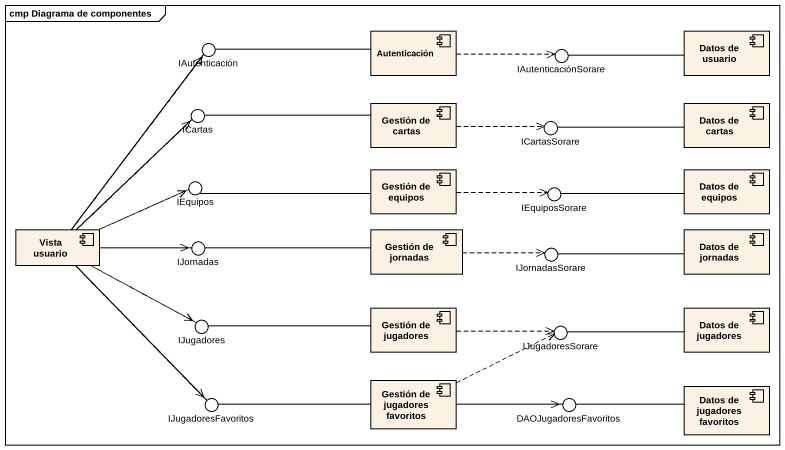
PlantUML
@startuml
mainframe cmp Diagrama de componentes
component Autenticación
component "Datos de usuario" as Datos_de_usuario
() IAutenticación
() IAutenticaciónSorare
() ICartas
component "Gestión de cartas" as Gestión_de_cartas
component "Datos de cartas" as Datos_de_cartas
() ICartasSorare
() IEquipos
component "Gestión de equipos" as Gestión_de_equipos
() IEquiposSorare
component "Datos de equipos" as Datos_de_equipos
component "Vista usuario" as Vista_usuario
() IJornadas
component "Gestión de jornadas" as Gestión_de_jornadas
() IJornadasSorare
component "Datos de jornadas" as Datos_de_jornadas
() IJugadores
component "Gestión de jugadores" as Gestión_de_jugadores
() IJugadoresSorare
component "Datos de jugadores" as Datos_de_jugadores
component "Gestión de jugadores favoritos" as Gestión_de_jugadores_2
() IJugadoresFavoritos
() DAOJugadoresFavoritos
component "Datos de jugadores favoritos" as Datos_de_jugadores_favoritos
Autenticación .right.> IAutenticaciónSorare
IAutenticación -right- Autenticación
IAutenticaciónSorare -right- Datos_de_usuario
ICartas -right- Gestión_de_cartas
Gestión_de_cartas .right.> ICartasSorare
ICartasSorare -right- Datos_de_cartas
IEquipos -right- Gestión_de_equipos
Gestión_de_equipos .right.> IEquiposSorare
IEquiposSorare -right- Datos_de_equipos
Vista_usuario .up.> IAutenticación
Vista_usuario -up- IAutenticación
Vista_usuario -up- ICartas
Vista_usuario .up.> ICartas
Vista_usuario -right- IEquipos
Vista_usuario .right.> IEquipos
Vista_usuario -right- IJornadas
Vista_usuario .right.> IJornadas
Vista_usuario -right- IJugadores
Vista_usuario .right.> IJugadores
Vista_usuario -- IJugadoresFavoritos
Vista_usuario ..> IJugadoresFavoritos
IJornadas -left- Vista_usuario
IJornadas -right- Gestión_de_jornadas
Gestión_de_jornadas .right.> IJornadasSorare
IJornadasSorare -right- Datos_de_jornadas
IJugadores -right- Gestión_de_jugadores
Gestión_de_jugadores .right.> IJugadoresSorare
IJugadoresSorare -right- Datos_de_jugadores
Gestión_de_jugadores_2 .right.> IJugadoresSorare
Gestión_de_jugadores_2 -right- DAOJugadoresFavoritos
Gestión_de_jugadores_2 .right.> DAOJugadoresFavoritos
IJugadoresFavoritos -right- Gestión_de_jugadores_2
DAOJugadoresFavoritos -right- Datos_de_jugadores_favoritos
@enduml
